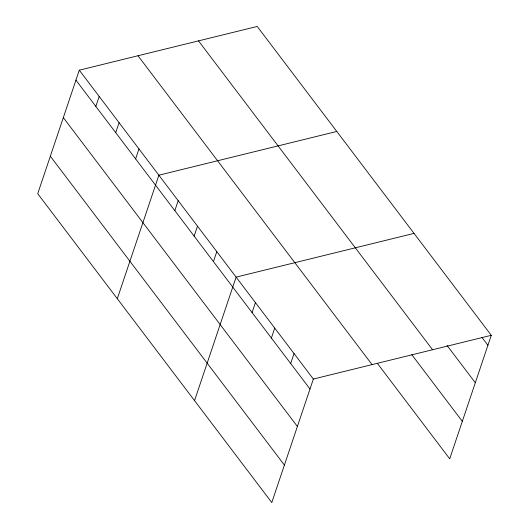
<?xml version="1.0" encoding="UTF-8"?>
<svg xmlns="http://www.w3.org/2000/svg" width="529" height="529" viewBox="0 0 529 529"><rect width="100%" height="100%" fill="white"/><g stroke="black" fill="none" stroke-linecap="round" stroke-linejoin="round"><path stroke-width="0.79" d="M79.29 70.178L37.724 193.687L271.787 502.55L313.353 379.042L79.29 70.178L257.213 26.45L491.276 335.313L449.71 458.822L377.422 363.43M95.828 106.395L99.181 96.43M115.725 132.653L119.078 122.688M135.622 158.905L138.975 148.94M117.306 298.7L158.872 175.192L336.794 131.463M174.828 210.641L178.18 200.676M194.136 236.119L197.489 226.154M213.445 261.604L216.797 251.639M194.546 400.625L236.113 277.117L414.035 233.388M252.069 312.566L255.421 302.601M271.377 338.044L274.73 328.079M290.685 363.529L294.045 353.564M313.353 379.042L491.276 335.313M481.979 337.436L487.923 345.278M447.091 345.503L475.313 382.745M198.501 40.878L432.563 349.742M411.82 354.708L462.32 421.355M138.003 55.75L372.066 364.613M75.931 80.144L310.001 389.007M63.328 117.61L297.391 426.48M50.334 156.22L284.397 465.084"/></g></svg>
